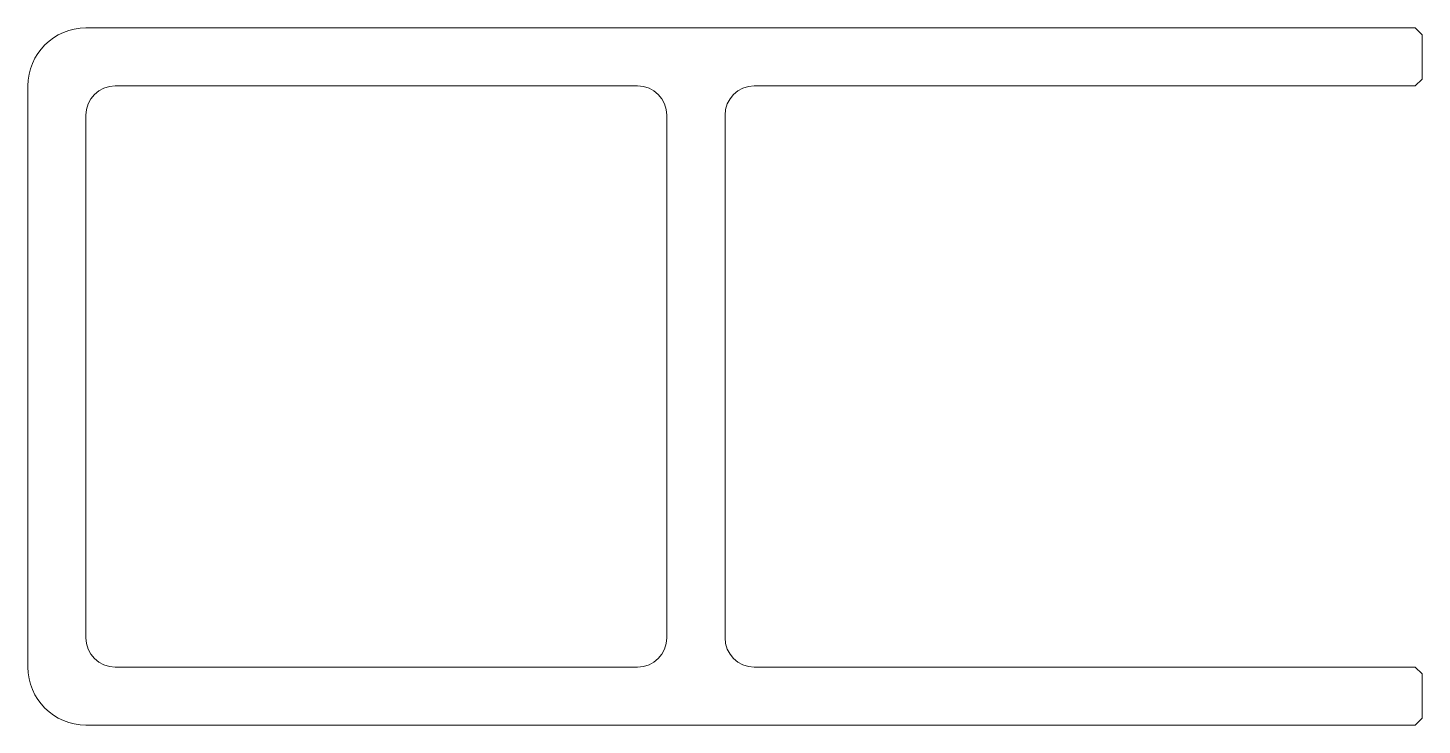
# Model space of a CAD drawing. Header units: inches. Extents: x -0.75 to 2.25, y -0.75 to 0.75.
import ezdxf

# ---------------------------------------------------------------- set-up
doc = ezdxf.new("R2010")
doc.units = ezdxf.units.IN
doc.header["$MEASUREMENT"] = 0

msp = doc.modelspace()

# ---------------------------------------------------------------- linework, layer by layer
at = {"color": 7, "linetype": 'Continuous', "lineweight": 15}
for p, q in [((2.235, 0.75), (-0.625, 0.75)), ((2.25, 0.735), (2.235, 0.75)), ((2.25, 0.64), (2.25, 0.735)), ((2.235, 0.625), (2.25, 0.64)), ((-0.75, 0.625), (-0.75, -0.625)), ((0.562, 0.625), (-0.562, 0.625)), ((0.813, 0.625), (2.235, 0.625)), ((-0.625, 0.562), (-0.625, -0.562)), ((0.625, -0.562), (0.625, 0.562)), ((0.75, -0.562), (0.75, 0.562)), ((-0.562, -0.625), (0.562, -0.625)), ((2.235, -0.625), (0.813, -0.625)), ((2.25, -0.64), (2.235, -0.625)), ((2.25, -0.735), (2.25, -0.64)), ((2.235, -0.75), (2.25, -0.735)), ((-0.625, -0.75), (2.235, -0.75))]:
    msp.add_line(p, q, dxfattribs=at)
for centre, radius, start, end in [((-0.625, 0.625), 0.125, 90, 180), ((-0.562, 0.562), 0.063, 90, 180), ((0.562, 0.562), 0.063, 0, 90), ((0.813, 0.562), 0.063, 90, 180), ((-0.562, -0.562), 0.063, 180, 270), ((0.562, -0.562), 0.063, 270, 0), ((0.813, -0.562), 0.063, 180, 270), ((-0.625, -0.625), 0.125, 180, 270)]:
    msp.add_arc(centre, radius, start, end, dxfattribs=at)

doc.saveas('drawing.dxf')
